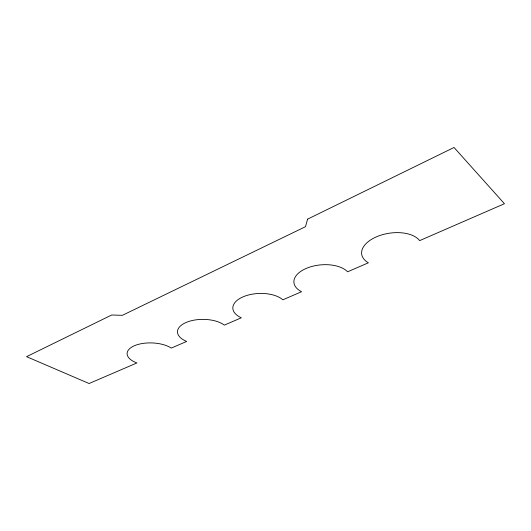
<?xml version="1.0" encoding="UTF-8"?>
<svg xmlns="http://www.w3.org/2000/svg" width="531" height="531" viewBox="0 0 531 531"><rect width="100%" height="100%" fill="white"/><g stroke="black" fill="none" stroke-linecap="round" stroke-linejoin="round"><path stroke-width="0.8" d="M307.582 219.144L305.504 226.684L122.362 315.328L111.689 314.996L26.55 356.659L89.069 383.521L136.925 362.958A24.406 11.324 1.8 0 1 134.363 345.747A24.406 11.324 1.8 0 1 171.267 348.097L186.68 341.433A25.468 12.472 0.1 0 1 186.062 322.49A25.468 12.472 0.1 0 1 224.367 325.125L241.313 317.79A26.736 13.76 -2.2 0 1 243.039 296.849A26.736 13.76 -2.2 0 1 282.85 299.816L301.575 291.718A28.302 15.16 -5.1 0 1 306.161 268.447A28.302 15.16 -5.1 0 1 347.586 271.806L368.381 262.805A30.294 16.66 -8.7 0 1 376.479 236.813A30.294 16.66 -8.7 0 1 419.629 240.629L504.45 203.718L454.038 147.479L307.582 219.144"/></g></svg>
